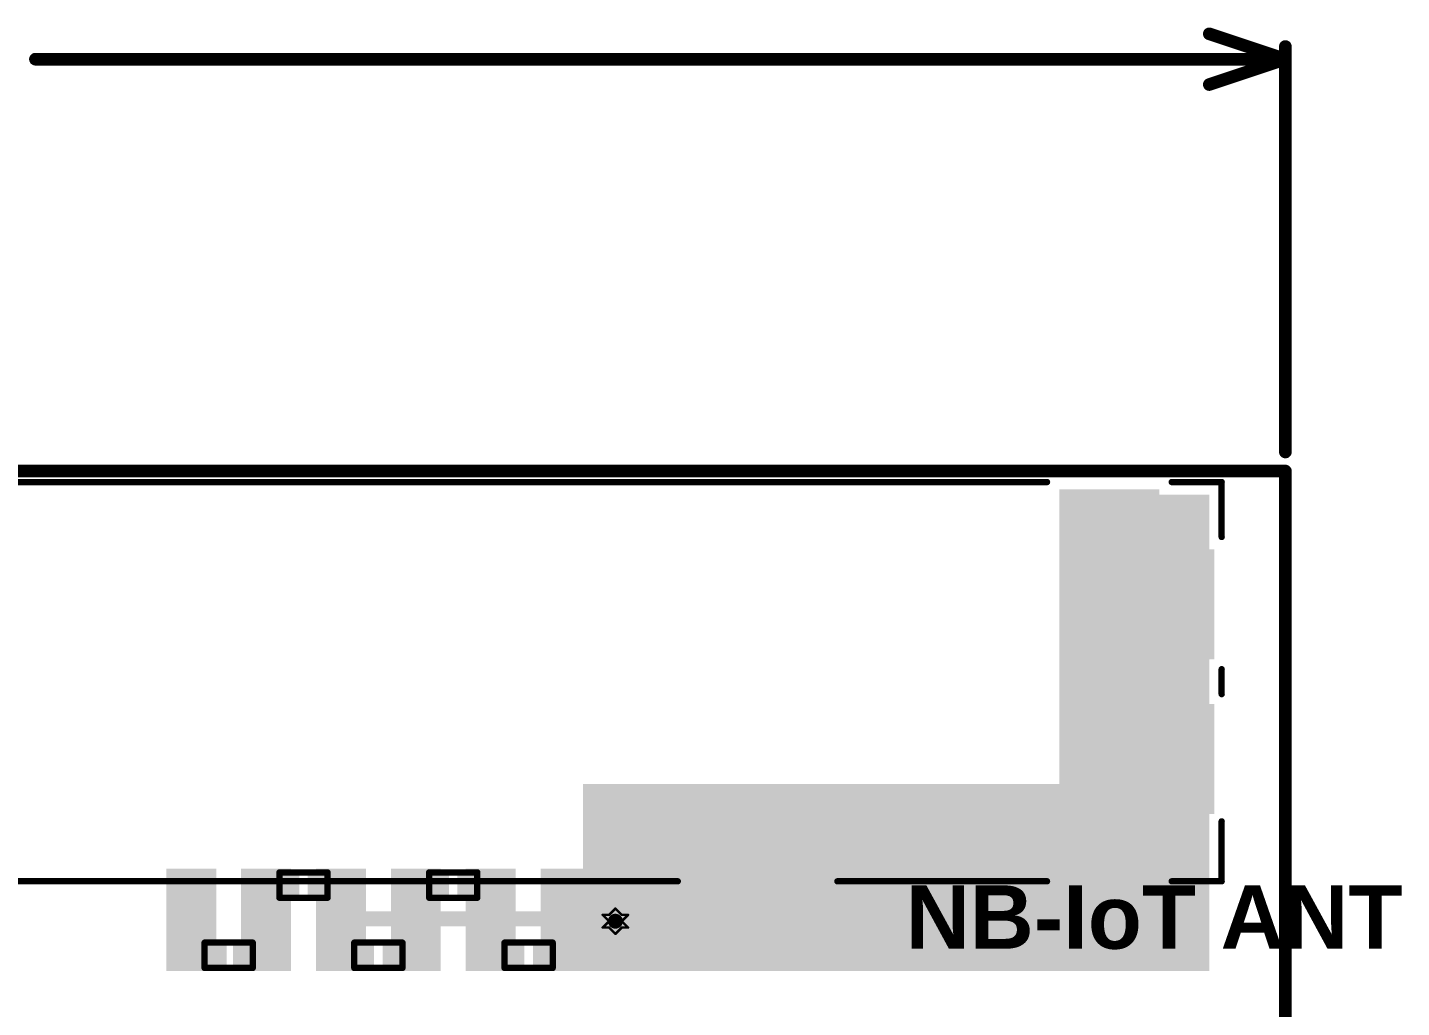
# Model space of a CAD drawing. Header units: inches. Extents: x -10 to 344, y -7 to 75.
# Drawn here: x 34.79 to 62.33, y 19.25 to 38.89 of the extents above; entities that cross this region are included whole.
import ezdxf

# ---------------------------------------------------------------- set-up
doc = ezdxf.new("R2010")
doc.units = ezdxf.units.IN
for name, color, linetype in [('Board Outline', 216, 'Continuous'), ('Bottom Layer', 5, 'Continuous'), ('Bottom Overlay', 54, 'Continuous'), ('Bottom Paste', 16, 'Continuous'), ('Bottom Solder', 6, 'Continuous'), ('Dimensions', 6, 'Continuous'), ('Drill Drawing', 1, 'Continuous'), ('Mid Layer 1', 16, 'Continuous'), ('Mid Layer 2', 76, 'Continuous'), ('Top Layer', 1, 'Continuous'), ('Top Overlay', 2, 'Continuous'), ('Top Paste', 8, 'Continuous'), ('Top Solder', 216, 'Continuous'), ('Via Holes', 16, 'Continuous')]:
    doc.layers.add(name, color=color, linetype=linetype)
doc.styles.add('Arial_Bold', font='', dxfattribs={"height": 0.2})
doc.styles.get('Arial_Bold').set_extended_font_data('Arial', bold=True)

# ---------------------------------------------------------------- blocks, each defined once
blk = doc.blocks.new('T____________0_5___B_2')
at = {"layer": 'Bottom Layer'}
blk.add_hatch(color=5, dxfattribs=at).paths.add_polyline_path([(4.202, 4.656), (4.572, 4.656), (4.572, 4.386), (4.202, 4.386)])
at = {"layer": 'Bottom Paste'}
blk.add_hatch(color=16, dxfattribs=at).paths.add_polyline_path([(4.202, 4.656), (4.572, 4.656), (4.572, 4.386), (4.202, 4.386)])
at = {"layer": 'Bottom Solder'}
blk.add_hatch(color=6, dxfattribs=at).paths.add_polyline_path([(4.101, 4.758), (4.674, 4.758), (4.674, 4.284), (4.101, 4.284)])
blk = doc.blocks.new('R___0201_B_65')
at = {"layer": 'Bottom Layer'}
for points in [[(-0.41, 0.185), (-0.14, 0.185), (-0.14, -0.185), (-0.41, -0.185)], [(0.14, 0.185), (0.41, 0.185), (0.41, -0.185), (0.14, -0.185)]]:
    blk.add_hatch(color=5, dxfattribs=at).paths.add_polyline_path(points)
at = {"layer": 'Bottom Paste'}
for points in [[(-0.41, 0.185), (-0.14, 0.185), (-0.14, -0.185), (-0.41, -0.185)], [(0.14, 0.185), (0.41, 0.185), (0.41, -0.185), (0.14, -0.185)]]:
    blk.add_hatch(color=16, dxfattribs=at).paths.add_polyline_path(points)
at = {"layer": 'Bottom Solder'}
for points in [[(-0.465, 0.24), (-0.085, 0.24), (-0.085, -0.24), (-0.465, -0.24)], [(0.085, 0.24), (0.465, 0.24), (0.465, -0.24), (0.085, -0.24)]]:
    blk.add_hatch(color=6, dxfattribs=at).paths.add_polyline_path(points)
at = {"layer": 'Bottom Overlay'}
for points in [[(-0.483, -0.254, 0.127, 0.127, 0), (-0.483, 0.254, 0.127, 0.127, 0)], [(-0.483, 0.254, 0.127, 0.127, 0), (0.483, 0.254, 0.127, 0.127, 0)], [(0.483, -0.254, 0.127, 0.127, 0), (0.483, 0.254, 0.127, 0.127, 0)], [(-0.483, -0.254, 0.127, 0.127, 0), (0.483, -0.254, 0.127, 0.127, 0)]]:
    blk.add_lwpolyline(points, format="xyseb", dxfattribs=at)
for points in [[(-0.514, 0.254, 0.0635, 0.0635, 1), (-0.451, 0.254, 0.0635, 0.0635, 1)], [(-0.514, 0.254, 0.0635, 0.0635, 1), (-0.451, 0.254, 0.0635, 0.0635, 1)], [(0.451, 0.254, 0.0635, 0.0635, 1), (0.514, 0.254, 0.0635, 0.0635, 1)], [(0.451, 0.254, 0.0635, 0.0635, 1), (0.514, 0.254, 0.0635, 0.0635, 1)], [(-0.514, -0.254, 0.0635, 0.0635, 1), (-0.451, -0.254, 0.0635, 0.0635, 1)], [(-0.514, -0.254, 0.0635, 0.0635, 1), (-0.451, -0.254, 0.0635, 0.0635, 1)], [(0.451, -0.254, 0.0635, 0.0635, 1), (0.514, -0.254, 0.0635, 0.0635, 1)], [(0.451, -0.254, 0.0635, 0.0635, 1), (0.514, -0.254, 0.0635, 0.0635, 1)]]:
    blk.add_lwpolyline(points, format="xyseb", close=True, dxfattribs=at)
blk = doc.blocks.new('R___0201_B_66')
at = {"layer": 'Bottom Layer'}
for points in [[(-0.41, 0.185), (-0.14, 0.185), (-0.14, -0.185), (-0.41, -0.185)], [(0.14, 0.185), (0.41, 0.185), (0.41, -0.185), (0.14, -0.185)]]:
    blk.add_hatch(color=5, dxfattribs=at).paths.add_polyline_path(points)
at = {"layer": 'Bottom Paste'}
for points in [[(-0.41, 0.185), (-0.14, 0.185), (-0.14, -0.185), (-0.41, -0.185)], [(0.14, 0.185), (0.41, 0.185), (0.41, -0.185), (0.14, -0.185)]]:
    blk.add_hatch(color=16, dxfattribs=at).paths.add_polyline_path(points)
at = {"layer": 'Bottom Solder'}
for points in [[(-0.465, 0.24), (-0.085, 0.24), (-0.085, -0.24), (-0.465, -0.24)], [(0.085, 0.24), (0.465, 0.24), (0.465, -0.24), (0.085, -0.24)]]:
    blk.add_hatch(color=6, dxfattribs=at).paths.add_polyline_path(points)
at = {"layer": 'Bottom Overlay'}
for points in [[(-0.483, -0.254, 0.127, 0.127, 0), (-0.483, 0.254, 0.127, 0.127, 0)], [(-0.483, 0.254, 0.127, 0.127, 0), (0.483, 0.254, 0.127, 0.127, 0)], [(0.483, -0.254, 0.127, 0.127, 0), (0.483, 0.254, 0.127, 0.127, 0)], [(-0.483, -0.254, 0.127, 0.127, 0), (0.483, -0.254, 0.127, 0.127, 0)]]:
    blk.add_lwpolyline(points, format="xyseb", dxfattribs=at)
for points in [[(-0.514, 0.254, 0.0635, 0.0635, 1), (-0.451, 0.254, 0.0635, 0.0635, 1)], [(-0.514, 0.254, 0.0635, 0.0635, 1), (-0.451, 0.254, 0.0635, 0.0635, 1)], [(0.451, 0.254, 0.0635, 0.0635, 1), (0.514, 0.254, 0.0635, 0.0635, 1)], [(0.451, 0.254, 0.0635, 0.0635, 1), (0.514, 0.254, 0.0635, 0.0635, 1)], [(-0.514, -0.254, 0.0635, 0.0635, 1), (-0.451, -0.254, 0.0635, 0.0635, 1)], [(-0.514, -0.254, 0.0635, 0.0635, 1), (-0.451, -0.254, 0.0635, 0.0635, 1)], [(0.451, -0.254, 0.0635, 0.0635, 1), (0.514, -0.254, 0.0635, 0.0635, 1)], [(0.451, -0.254, 0.0635, 0.0635, 1), (0.514, -0.254, 0.0635, 0.0635, 1)]]:
    blk.add_lwpolyline(points, format="xyseb", close=True, dxfattribs=at)
blk = doc.blocks.new('R___0201_B_67')
at = {"layer": 'Bottom Layer'}
for points in [[(-0.41, 0.185), (-0.14, 0.185), (-0.14, -0.185), (-0.41, -0.185)], [(0.14, 0.185), (0.41, 0.185), (0.41, -0.185), (0.14, -0.185)]]:
    blk.add_hatch(color=5, dxfattribs=at).paths.add_polyline_path(points)
at = {"layer": 'Bottom Paste'}
for points in [[(-0.41, 0.185), (-0.14, 0.185), (-0.14, -0.185), (-0.41, -0.185)], [(0.14, 0.185), (0.41, 0.185), (0.41, -0.185), (0.14, -0.185)]]:
    blk.add_hatch(color=16, dxfattribs=at).paths.add_polyline_path(points)
at = {"layer": 'Bottom Solder'}
for points in [[(-0.465, 0.24), (-0.085, 0.24), (-0.085, -0.24), (-0.465, -0.24)], [(0.085, 0.24), (0.465, 0.24), (0.465, -0.24), (0.085, -0.24)]]:
    blk.add_hatch(color=6, dxfattribs=at).paths.add_polyline_path(points)
at = {"layer": 'Bottom Overlay'}
for points in [[(-0.483, -0.254, 0.127, 0.127, 0), (-0.483, 0.254, 0.127, 0.127, 0)], [(-0.483, 0.254, 0.127, 0.127, 0), (0.483, 0.254, 0.127, 0.127, 0)], [(0.483, -0.254, 0.127, 0.127, 0), (0.483, 0.254, 0.127, 0.127, 0)], [(-0.483, -0.254, 0.127, 0.127, 0), (0.483, -0.254, 0.127, 0.127, 0)]]:
    blk.add_lwpolyline(points, format="xyseb", dxfattribs=at)
for points in [[(-0.514, 0.254, 0.0635, 0.0635, 1), (-0.451, 0.254, 0.0635, 0.0635, 1)], [(-0.514, 0.254, 0.0635, 0.0635, 1), (-0.451, 0.254, 0.0635, 0.0635, 1)], [(0.451, 0.254, 0.0635, 0.0635, 1), (0.514, 0.254, 0.0635, 0.0635, 1)], [(0.451, 0.254, 0.0635, 0.0635, 1), (0.514, 0.254, 0.0635, 0.0635, 1)], [(-0.514, -0.254, 0.0635, 0.0635, 1), (-0.451, -0.254, 0.0635, 0.0635, 1)], [(-0.514, -0.254, 0.0635, 0.0635, 1), (-0.451, -0.254, 0.0635, 0.0635, 1)], [(0.451, -0.254, 0.0635, 0.0635, 1), (0.514, -0.254, 0.0635, 0.0635, 1)], [(0.451, -0.254, 0.0635, 0.0635, 1), (0.514, -0.254, 0.0635, 0.0635, 1)]]:
    blk.add_lwpolyline(points, format="xyseb", close=True, dxfattribs=at)
blk = doc.blocks.new('R___0201_B_68')
at = {"layer": 'Bottom Layer'}
for points in [[(-0.41, 0.185), (-0.14, 0.185), (-0.14, -0.185), (-0.41, -0.185)], [(0.14, 0.185), (0.41, 0.185), (0.41, -0.185), (0.14, -0.185)]]:
    blk.add_hatch(color=5, dxfattribs=at).paths.add_polyline_path(points)
at = {"layer": 'Bottom Paste'}
for points in [[(-0.41, 0.185), (-0.14, 0.185), (-0.14, -0.185), (-0.41, -0.185)], [(0.14, 0.185), (0.41, 0.185), (0.41, -0.185), (0.14, -0.185)]]:
    blk.add_hatch(color=16, dxfattribs=at).paths.add_polyline_path(points)
at = {"layer": 'Bottom Solder'}
for points in [[(-0.465, 0.24), (-0.085, 0.24), (-0.085, -0.24), (-0.465, -0.24)], [(0.085, 0.24), (0.465, 0.24), (0.465, -0.24), (0.085, -0.24)]]:
    blk.add_hatch(color=6, dxfattribs=at).paths.add_polyline_path(points)
at = {"layer": 'Bottom Overlay'}
for points in [[(-0.483, -0.254, 0.127, 0.127, 0), (-0.483, 0.254, 0.127, 0.127, 0)], [(-0.483, 0.254, 0.127, 0.127, 0), (0.483, 0.254, 0.127, 0.127, 0)], [(0.483, -0.254, 0.127, 0.127, 0), (0.483, 0.254, 0.127, 0.127, 0)], [(-0.483, -0.254, 0.127, 0.127, 0), (0.483, -0.254, 0.127, 0.127, 0)]]:
    blk.add_lwpolyline(points, format="xyseb", dxfattribs=at)
for points in [[(-0.514, 0.254, 0.0635, 0.0635, 1), (-0.451, 0.254, 0.0635, 0.0635, 1)], [(-0.514, 0.254, 0.0635, 0.0635, 1), (-0.451, 0.254, 0.0635, 0.0635, 1)], [(0.451, 0.254, 0.0635, 0.0635, 1), (0.514, 0.254, 0.0635, 0.0635, 1)], [(0.451, 0.254, 0.0635, 0.0635, 1), (0.514, 0.254, 0.0635, 0.0635, 1)], [(-0.514, -0.254, 0.0635, 0.0635, 1), (-0.451, -0.254, 0.0635, 0.0635, 1)], [(-0.514, -0.254, 0.0635, 0.0635, 1), (-0.451, -0.254, 0.0635, 0.0635, 1)], [(0.451, -0.254, 0.0635, 0.0635, 1), (0.514, -0.254, 0.0635, 0.0635, 1)], [(0.451, -0.254, 0.0635, 0.0635, 1), (0.514, -0.254, 0.0635, 0.0635, 1)]]:
    blk.add_lwpolyline(points, format="xyseb", close=True, dxfattribs=at)
blk = doc.blocks.new('R___0201_B_69')
at = {"layer": 'Bottom Layer'}
for points in [[(-0.41, 0.185), (-0.14, 0.185), (-0.14, -0.185), (-0.41, -0.185)], [(0.14, 0.185), (0.41, 0.185), (0.41, -0.185), (0.14, -0.185)]]:
    blk.add_hatch(color=5, dxfattribs=at).paths.add_polyline_path(points)
at = {"layer": 'Bottom Paste'}
for points in [[(-0.41, 0.185), (-0.14, 0.185), (-0.14, -0.185), (-0.41, -0.185)], [(0.14, 0.185), (0.41, 0.185), (0.41, -0.185), (0.14, -0.185)]]:
    blk.add_hatch(color=16, dxfattribs=at).paths.add_polyline_path(points)
at = {"layer": 'Bottom Solder'}
for points in [[(-0.465, 0.24), (-0.085, 0.24), (-0.085, -0.24), (-0.465, -0.24)], [(0.085, 0.24), (0.465, 0.24), (0.465, -0.24), (0.085, -0.24)]]:
    blk.add_hatch(color=6, dxfattribs=at).paths.add_polyline_path(points)
at = {"layer": 'Bottom Overlay'}
for points in [[(-0.483, -0.254, 0.127, 0.127, 0), (-0.483, 0.254, 0.127, 0.127, 0)], [(-0.483, 0.254, 0.127, 0.127, 0), (0.483, 0.254, 0.127, 0.127, 0)], [(0.483, -0.254, 0.127, 0.127, 0), (0.483, 0.254, 0.127, 0.127, 0)], [(-0.483, -0.254, 0.127, 0.127, 0), (0.483, -0.254, 0.127, 0.127, 0)]]:
    blk.add_lwpolyline(points, format="xyseb", dxfattribs=at)
for points in [[(-0.514, 0.254, 0.0635, 0.0635, 1), (-0.451, 0.254, 0.0635, 0.0635, 1)], [(-0.514, 0.254, 0.0635, 0.0635, 1), (-0.451, 0.254, 0.0635, 0.0635, 1)], [(0.451, 0.254, 0.0635, 0.0635, 1), (0.514, 0.254, 0.0635, 0.0635, 1)], [(0.451, 0.254, 0.0635, 0.0635, 1), (0.514, 0.254, 0.0635, 0.0635, 1)], [(-0.514, -0.254, 0.0635, 0.0635, 1), (-0.451, -0.254, 0.0635, 0.0635, 1)], [(-0.514, -0.254, 0.0635, 0.0635, 1), (-0.451, -0.254, 0.0635, 0.0635, 1)], [(0.451, -0.254, 0.0635, 0.0635, 1), (0.514, -0.254, 0.0635, 0.0635, 1)], [(0.451, -0.254, 0.0635, 0.0635, 1), (0.514, -0.254, 0.0635, 0.0635, 1)]]:
    blk.add_lwpolyline(points, format="xyseb", close=True, dxfattribs=at)
blk = doc.blocks.new('P822601_116')
at = {"layer": 'Top Layer'}
for points in [[(21.4, -3.425), (21.4, 4.075), (23.2, 4.075), (23.2, -3.425)], [(23.2, 0.875), (23.2, 2.875), (24.3, 2.875), (24.3, 0.875)], [(23.2, -2.225), (23.2, -0.225), (24.3, -0.225), (24.3, -2.225)], [(14.05, -2.225), (16.45, -2.225), (16.45, -3.425), (14.05, -3.425)]]:
    blk.add_hatch(color=1, dxfattribs=at).paths.add_polyline_path(points)
at = {"layer": 'Top Paste'}
for points in [[(21.4, -3.425), (21.4, 4.075), (23.2, 4.075), (23.2, -3.425)], [(23.2, 0.875), (23.2, 2.875), (24.3, 2.875), (24.3, 0.875)], [(23.2, -2.225), (23.2, -0.225), (24.3, -0.225), (24.3, -2.225)], [(14.05, -2.225), (16.45, -2.225), (16.45, -3.425), (14.05, -3.425)]]:
    blk.add_hatch(color=8, dxfattribs=at).paths.add_polyline_path(points)
at = {"layer": 'Top Solder'}
for points in [[(21.298, -3.527), (21.298, 4.177), (23.302, 4.177), (23.302, -3.527)], [(23.098, 0.773), (23.098, 2.977), (24.402, 2.977), (24.402, 0.773)], [(23.098, -2.327), (23.098, -0.123), (24.402, -0.123), (24.402, -2.327)], [(13.948, -2.123), (16.552, -2.123), (16.552, -3.527), (13.948, -3.527)]]:
    blk.add_hatch(color=216, dxfattribs=at).paths.add_polyline_path(points)
at = {"layer": 'Top Overlay'}
for points in [[(-21.55, 4.325, 0.127, 0.127, 0), (21.05, 4.325, 0.127, 0.127, 0)], [(23.55, 4.325, 0.127, 0.127, 0), (24.55, 4.325, 0.127, 0.127, 0)], [(24.55, 3.225, 0.127, 0.127, 0), (24.55, 4.325, 0.127, 0.127, 0)], [(24.55, 0.075, 0.127, 0.127, 0), (24.55, 0.575, 0.127, 0.127, 0)], [(24.55, -3.675, 0.127, 0.127, 0), (24.55, -2.475, 0.127, 0.127, 0)], [(-3.6, -3.675, 0.127, 0.127, 0), (13.65, -3.675, 0.127, 0.127, 0)], [(16.85, -3.675, 0.127, 0.127, 0), (21.05, -3.675, 0.127, 0.127, 0)], [(23.55, -3.675, 0.127, 0.127, 0), (24.55, -3.675, 0.127, 0.127, 0)]]:
    blk.add_lwpolyline(points, format="xyseb", dxfattribs=at)
for points in [[(21.018, 4.325, 0.0635, 0.0635, 1), (21.082, 4.325, 0.0635, 0.0635, 1)], [(23.518, 4.325, 0.0635, 0.0635, 1), (23.582, 4.325, 0.0635, 0.0635, 1)], [(24.518, 4.325, 0.0635, 0.0635, 1), (24.582, 4.325, 0.0635, 0.0635, 1)], [(24.518, 4.325, 0.0635, 0.0635, 1), (24.582, 4.325, 0.0635, 0.0635, 1)], [(24.518, 3.225, 0.0635, 0.0635, 1), (24.582, 3.225, 0.0635, 0.0635, 1)], [(24.518, 0.575, 0.0635, 0.0635, 1), (24.582, 0.575, 0.0635, 0.0635, 1)], [(24.518, 0.075, 0.0635, 0.0635, 1), (24.582, 0.075, 0.0635, 0.0635, 1)], [(24.518, -2.475, 0.0635, 0.0635, 1), (24.582, -2.475, 0.0635, 0.0635, 1)], [(13.618, -3.675, 0.0635, 0.0635, 1), (13.682, -3.675, 0.0635, 0.0635, 1)], [(16.818, -3.675, 0.0635, 0.0635, 1), (16.882, -3.675, 0.0635, 0.0635, 1)], [(21.018, -3.675, 0.0635, 0.0635, 1), (21.082, -3.675, 0.0635, 0.0635, 1)], [(23.518, -3.675, 0.0635, 0.0635, 1), (23.582, -3.675, 0.0635, 0.0635, 1)], [(24.518, -3.675, 0.0635, 0.0635, 1), (24.582, -3.675, 0.0635, 0.0635, 1)], [(24.518, -3.675, 0.0635, 0.0635, 1), (24.582, -3.675, 0.0635, 0.0635, 1)]]:
    blk.add_lwpolyline(points, format="xyseb", close=True, dxfattribs=at)

msp = doc.modelspace()

# ---------------------------------------------------------------- hatches: boundary and pattern name
at = {"layer": 'Bottom Layer'}
for points in [[(38.574, 19.979), (38.574, 22.029), (37.574, 22.029), (37.574, 19.979)], [(40.074, 19.979), (40.074, 22.029), (39.074, 22.029), (39.074, 19.979)], [(41.574, 19.979), (41.574, 22.029), (40.574, 22.029), (40.574, 19.979)], [(43.074, 19.979), (43.074, 22.029), (42.074, 22.029), (42.074, 19.979)], [(44.574, 19.979), (44.574, 22.029), (43.574, 22.029), (43.574, 19.979)], [(47.074, 19.979), (47.074, 22.029), (45.074, 22.029), (45.074, 19.979)], [(47.074, 20.879), (47.074, 21.179), (40.574, 21.179), (40.574, 20.879)]]:
    msp.add_hatch(color=5, dxfattribs=at).paths.add_polyline_path(points)
h = msp.add_hatch(color=5, dxfattribs=at)
edge = h.paths.add_edge_path()
edge.add_arc((46.574, 20.979), 0.3, 0, 360)
at = {"layer": 'Mid Layer 1'}
h = msp.add_hatch(color=16, dxfattribs=at)
edge = h.paths.add_edge_path()
edge.add_arc((46.574, 20.979), 0.3, 0, 360)
at = {"layer": 'Mid Layer 2'}
h = msp.add_hatch(color=76, dxfattribs=at)
edge = h.paths.add_edge_path()
edge.add_arc((46.574, 20.979), 0.3, 0, 360)
at = {"layer": 'Top Layer'}
for points in [[(58.474, 23.323), (58.474, 29.529), (55.574, 29.529), (55.574, 23.323)], [(58.474, 19.979), (58.474, 23.729), (45.924, 23.729), (45.924, 19.979)]]:
    msp.add_hatch(color=1, dxfattribs=at).paths.add_polyline_path(points)
h = msp.add_hatch(color=1, dxfattribs=at)
edge = h.paths.add_edge_path()
edge.add_arc((46.574, 20.979), 0.3, 0, 360)
at = {"layer": 'Via Holes'}
h = msp.add_hatch(color=7, dxfattribs=at)
edge = h.paths.add_edge_path()
edge.add_arc((46.574, 20.979), 0.15, 0, 360)

# ---------------------------------------------------------------- linework, layer by layer
at = {"layer": 'Board Outline'}
for points in [[(0, 30, 0.254, 0.254, 0), (60, 30, 0.254, 0.254, 0)], [(60, 30, 0.254, 0.254, 0), (60, 0, 0.254, 0.254, 0)]]:
    msp.add_lwpolyline(points, format="xyseb", dxfattribs=at)
msp.add_lwpolyline([(59.937, 30, 0.127, 0.127, 1), (60.064, 30, 0.127, 0.127, 1)], format="xyseb", close=True, dxfattribs=at)
msp.add_lwpolyline([(59.937, 30, 0.127, 0.127, 1), (60.064, 30, 0.127, 0.127, 1)], format="xyseb", close=True, dxfattribs=at)
at = {"layer": 'Dimensions'}
for points in [[(58.476, 38.76, 0.254, 0.254, 0), (60, 38.252, 0.254, 0.254, 0)], [(60, 30.381, 0.254, 0.254, 0), (60, 38.506, 0.254, 0.254, 0)], [(34.951, 38.252, 0.254, 0.254, 0), (60, 38.252, 0.254, 0.254, 0)], [(58.476, 37.744, 0.254, 0.254, 0), (60, 38.252, 0.254, 0.254, 0)]]:
    msp.add_lwpolyline(points, format="xyseb", dxfattribs=at)
for points in [[(58.413, 38.76, 0.127, 0.127, 1), (58.54, 38.76, 0.127, 0.127, 1)], [(59.937, 38.506, 0.127, 0.127, 1), (60.064, 38.506, 0.127, 0.127, 1)], [(34.888, 38.252, 0.127, 0.127, 1), (35.015, 38.252, 0.127, 0.127, 1)], [(59.937, 38.252, 0.127, 0.127, 1), (60.064, 38.252, 0.127, 0.127, 1)], [(59.937, 38.252, 0.127, 0.127, 1), (60.064, 38.252, 0.127, 0.127, 1)], [(59.937, 38.252, 0.127, 0.127, 1), (60.064, 38.252, 0.127, 0.127, 1)], [(58.413, 37.744, 0.127, 0.127, 1), (58.54, 37.744, 0.127, 0.127, 1)], [(59.937, 30.381, 0.127, 0.127, 1), (60.064, 30.381, 0.127, 0.127, 1)]]:
    msp.add_lwpolyline(points, format="xyseb", close=True, dxfattribs=at)
at = {"layer": 'Drill Drawing'}
for points in [[(46.447, 21.106, 0.0508, 0.0508, 0), (46.574, 21.233, 0.0508, 0.0508, 0)], [(46.574, 21.233, 0.0508, 0.0508, 0), (46.701, 21.106, 0.0508, 0.0508, 0)], [(46.32, 21.106, 0.0508, 0.0508, 0), (46.447, 20.979, 0.0508, 0.0508, 0)], [(46.32, 21.106, 0.0508, 0.0508, 0), (46.447, 21.106, 0.0508, 0.0508, 0)], [(46.32, 20.852, 0.0508, 0.0508, 0), (46.447, 20.979, 0.0508, 0.0508, 0)], [(46.701, 21.106, 0.0508, 0.0508, 0), (46.828, 21.106, 0.0508, 0.0508, 0)], [(46.701, 20.979, 0.0508, 0.0508, 0), (46.828, 21.106, 0.0508, 0.0508, 0)], [(46.701, 20.979, 0.0508, 0.0508, 0), (46.828, 20.852, 0.0508, 0.0508, 0)], [(46.32, 20.852, 0.0508, 0.0508, 0), (46.447, 20.852, 0.0508, 0.0508, 0)], [(46.447, 20.852, 0.0508, 0.0508, 0), (46.574, 20.725, 0.0508, 0.0508, 0)], [(46.574, 20.725, 0.0508, 0.0508, 0), (46.701, 20.852, 0.0508, 0.0508, 0)], [(46.701, 20.852, 0.0508, 0.0508, 0), (46.828, 20.852, 0.0508, 0.0508, 0)]]:
    msp.add_lwpolyline(points, format="xyseb", dxfattribs=at)
for points in [[(46.561, 21.233, 0.0254, 0.0254, 1), (46.586, 21.233, 0.0254, 0.0254, 1)], [(46.561, 21.233, 0.0254, 0.0254, 1), (46.586, 21.233, 0.0254, 0.0254, 1)], [(46.307, 21.106, 0.0254, 0.0254, 1), (46.332, 21.106, 0.0254, 0.0254, 1)], [(46.307, 21.106, 0.0254, 0.0254, 1), (46.332, 21.106, 0.0254, 0.0254, 1)], [(46.434, 21.106, 0.0254, 0.0254, 1), (46.459, 21.106, 0.0254, 0.0254, 1)], [(46.434, 21.106, 0.0254, 0.0254, 1), (46.459, 21.106, 0.0254, 0.0254, 1)], [(46.434, 20.979, 0.0254, 0.0254, 1), (46.459, 20.979, 0.0254, 0.0254, 1)], [(46.434, 20.979, 0.0254, 0.0254, 1), (46.459, 20.979, 0.0254, 0.0254, 1)], [(46.688, 21.106, 0.0254, 0.0254, 1), (46.713, 21.106, 0.0254, 0.0254, 1)], [(46.688, 21.106, 0.0254, 0.0254, 1), (46.713, 21.106, 0.0254, 0.0254, 1)], [(46.688, 20.979, 0.0254, 0.0254, 1), (46.713, 20.979, 0.0254, 0.0254, 1)], [(46.688, 20.979, 0.0254, 0.0254, 1), (46.713, 20.979, 0.0254, 0.0254, 1)], [(46.815, 21.106, 0.0254, 0.0254, 1), (46.84, 21.106, 0.0254, 0.0254, 1)], [(46.815, 21.106, 0.0254, 0.0254, 1), (46.84, 21.106, 0.0254, 0.0254, 1)], [(46.307, 20.852, 0.0254, 0.0254, 1), (46.332, 20.852, 0.0254, 0.0254, 1)], [(46.307, 20.852, 0.0254, 0.0254, 1), (46.332, 20.852, 0.0254, 0.0254, 1)], [(46.434, 20.852, 0.0254, 0.0254, 1), (46.459, 20.852, 0.0254, 0.0254, 1)], [(46.434, 20.852, 0.0254, 0.0254, 1), (46.459, 20.852, 0.0254, 0.0254, 1)], [(46.561, 20.725, 0.0254, 0.0254, 1), (46.586, 20.725, 0.0254, 0.0254, 1)], [(46.561, 20.725, 0.0254, 0.0254, 1), (46.586, 20.725, 0.0254, 0.0254, 1)], [(46.688, 20.852, 0.0254, 0.0254, 1), (46.713, 20.852, 0.0254, 0.0254, 1)], [(46.688, 20.852, 0.0254, 0.0254, 1), (46.713, 20.852, 0.0254, 0.0254, 1)], [(46.815, 20.852, 0.0254, 0.0254, 1), (46.84, 20.852, 0.0254, 0.0254, 1)], [(46.815, 20.852, 0.0254, 0.0254, 1), (46.84, 20.852, 0.0254, 0.0254, 1)]]:
    msp.add_lwpolyline(points, format="xyseb", close=True, dxfattribs=at)

# ---------------------------------------------------------------- block references
for name, p in [('P822601_116', (34.174, 25.454)), ('R___0201_B_68', (40.324, 21.703)), ('R___0201_B_66', (43.324, 21.703)), ('R___0201_B_69', (38.824, 20.297)), ('R___0201_B_67', (41.824, 20.297)), ('R___0201_B_65', (44.835, 20.297))]:
    msp.add_blockref(name, p)
at = {"rotation": 270}
msp.add_blockref('T____________0_5___B_2', (34.028, 24.685), dxfattribs=at)

# ---------------------------------------------------------------- texts
at = {"layer": 'Top Overlay', "style": 'Arial_Bold'}
msp.add_text('NB-IoT ANT', height=1.27, rotation=360, dxfattribs=at).set_placement((52.396, 20.428))

doc.saveas('drawing.dxf')
